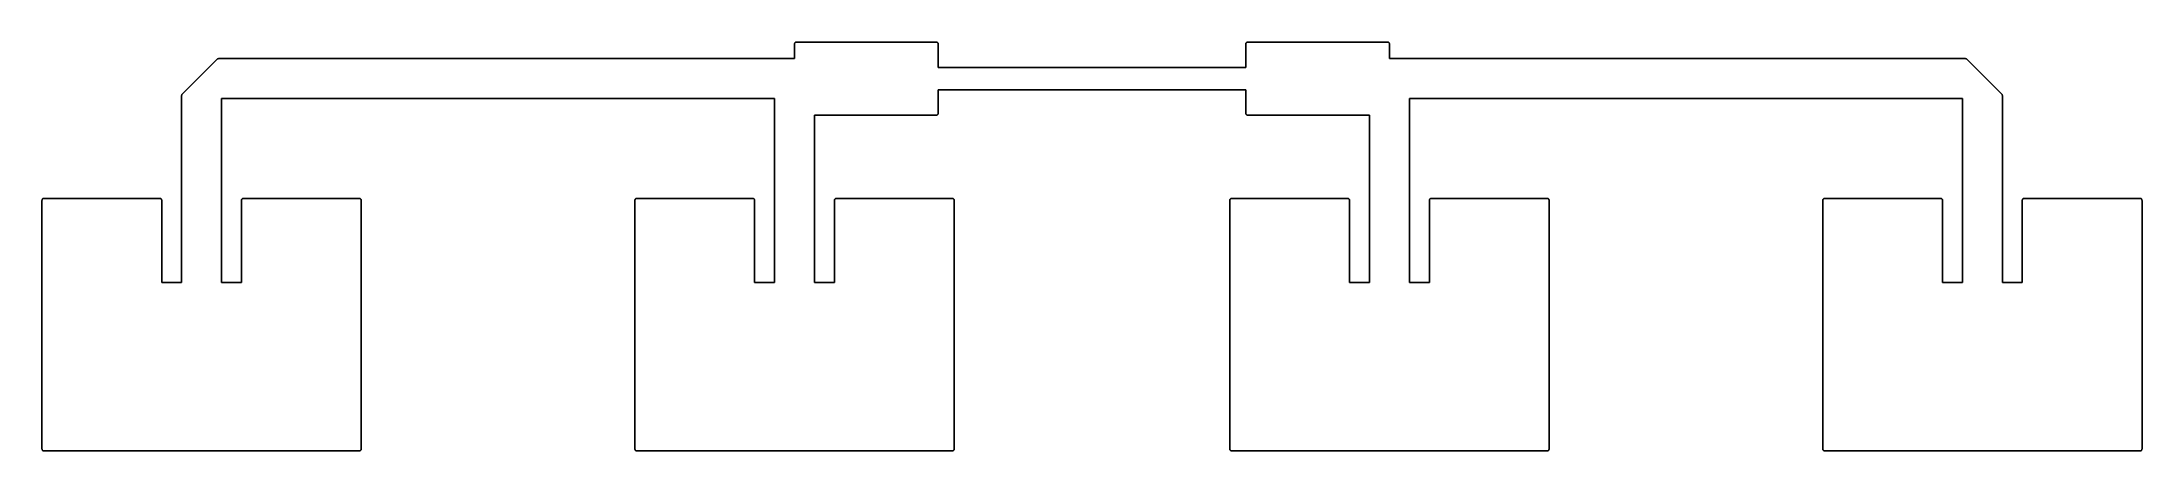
# Model space of a CAD drawing. Extents: x -13.2 to 13.2, y -4.7 to 0.5.
import ezdxf

# ---------------------------------------------------------------- set-up
doc = ezdxf.new("R2010")
doc.units = 0
doc.header["$MEASUREMENT"] = 0
doc.layers.add('BLACK', color=7, linetype='CONTINUOUS')

msp = doc.modelspace()

# ---------------------------------------------------------------- linework, layer by layer
at = {"layer": 'BLACK'}
for p, q in [((-3.7273, 0.4335), (-3.72692, 0.435655)), ((-3.7273, 0.25123), (-3.7273, 0.4335)), ((-3.72692, 0.437841), (-3.72617, 0.439897)), ((-3.72692, 0.435655), (-3.72692, 0.437841)), ((-3.72617, 0.439897), (-3.72579, 0.442051)), ((-3.72579, 0.442051), (-3.7247, 0.443944)), ((-3.7247, 0.443944), (-3.72395, 0.446)), ((-3.72395, 0.446), (-3.72254, 0.447677)), ((-3.72254, 0.447677), (-3.72145, 0.44957)), ((-3.72145, 0.44957), (-3.71978, 0.450976)), ((-3.71978, 0.450976), (-3.71837, 0.452651)), ((-3.71837, 0.452651), (-3.71648, 0.453744)), ((-3.71648, 0.453744), (-3.7148, 0.455151)), ((-3.7148, 0.455151), (-3.71274, 0.455899)), ((-3.71274, 0.455899), (-3.71085, 0.456992)), ((-3.71085, 0.456992), (-3.7087, 0.457372)), ((-3.7087, 0.457372), (-3.70664, 0.45812)), ((-3.70664, 0.45812), (-3.70445, 0.45812)), ((-3.70445, 0.45812), (-3.7023, 0.4585)), ((-3.7023, 0.4585), (-1.9528, 0.4585)), ((-1.9528, 0.4585), (-1.95064, 0.45812)), ((-1.95064, 0.45812), (-1.94846, 0.45812)), ((-1.94846, 0.45812), (-1.9464, 0.457372)), ((-1.9464, 0.457372), (-1.94425, 0.456992)), ((-1.94425, 0.456992), (-1.94236, 0.455899)), ((-1.94236, 0.455899), (-1.9403, 0.455151)), ((-1.9403, 0.455151), (-1.93862, 0.453744)), ((-1.93862, 0.453744), (-1.93673, 0.452651)), ((-1.93673, 0.452651), (-1.93532, 0.450976)), ((-1.93532, 0.450976), (-1.93365, 0.44957)), ((-1.93365, 0.44957), (-1.93256, 0.447677)), ((-1.93256, 0.447677), (-1.93115, 0.446)), ((-1.93115, 0.446), (-1.9304, 0.443944)), ((-1.9304, 0.443944), (-1.92931, 0.442051)), ((-1.92931, 0.442051), (-1.92893, 0.439897)), ((-1.92893, 0.439897), (-1.92818, 0.437841)), ((-1.92818, 0.437841), (-1.92818, 0.435655)), ((-1.92818, 0.435655), (-1.9278, 0.4335)), ((-1.9278, 0.4335), (-1.9278, 0.14023)), ((1.9278, 0.4335), (1.92818, 0.435655)), ((1.9278, 0.14023), (1.9278, 0.4335)), ((1.92818, 0.437841), (1.92893, 0.439897)), ((1.92818, 0.435655), (1.92818, 0.437841)), ((1.92893, 0.439897), (1.92931, 0.442051)), ((1.92931, 0.442051), (1.9304, 0.443944)), ((1.9304, 0.443944), (1.93115, 0.446)), ((1.93115, 0.446), (1.93256, 0.447677)), ((1.93256, 0.447677), (1.93365, 0.44957)), ((1.93365, 0.44957), (1.93532, 0.450976)), ((1.93532, 0.450976), (1.93673, 0.452651)), ((1.93673, 0.452651), (1.93862, 0.453744)), ((1.93862, 0.453744), (1.9403, 0.455151)), ((1.9403, 0.455151), (1.94236, 0.455899)), ((1.94236, 0.455899), (1.94425, 0.456992)), ((1.94425, 0.456992), (1.9464, 0.457372)), ((1.9464, 0.457372), (1.94846, 0.45812)), ((1.94846, 0.45812), (1.95064, 0.45812)), ((1.95064, 0.45812), (1.9528, 0.4585)), ((1.9528, 0.4585), (3.7023, 0.4585)), ((3.7023, 0.4585), (3.70445, 0.45812)), ((3.70445, 0.45812), (3.70664, 0.45812)), ((3.70664, 0.45812), (3.7087, 0.457372)), ((3.7087, 0.457372), (3.71085, 0.456992)), ((3.71085, 0.456992), (3.71274, 0.455899)), ((3.71274, 0.455899), (3.7148, 0.455151)), ((3.7148, 0.455151), (3.71648, 0.453744)), ((3.71648, 0.453744), (3.71837, 0.452651)), ((3.71837, 0.452651), (3.71978, 0.450976)), ((3.71978, 0.450976), (3.72145, 0.44957)), ((3.72145, 0.44957), (3.72254, 0.447677)), ((3.72254, 0.447677), (3.72395, 0.446)), ((3.72395, 0.446), (3.7247, 0.443944)), ((3.7247, 0.443944), (3.72579, 0.442051)), ((3.72579, 0.442051), (3.72617, 0.439897)), ((3.72617, 0.439897), (3.72692, 0.437841)), ((3.72692, 0.437841), (3.72692, 0.435655)), ((3.72692, 0.435655), (3.7273, 0.4335)), ((3.7273, 0.4335), (3.7273, 0.25123)), ((-11.4, -0.195178), (-10.9621, 0.242678)), ((-10.9621, 0.242678), (-10.9612, 0.243309)), ((-10.9612, 0.243309), (-10.9605, 0.244151)), ((-10.9605, 0.244151), (-10.9577, 0.245783)), ((-10.9577, 0.245783), (-10.955, 0.247658)), ((-10.955, 0.247658), (-10.9539, 0.247943)), ((-10.9539, 0.247943), (-10.953, 0.248492)), ((-10.953, 0.248492), (-10.9498, 0.249059)), ((-10.9498, 0.249059), (-10.9466, 0.249905)), ((-10.9466, 0.249905), (-10.9455, 0.249809)), ((-10.9455, 0.249809), (-10.9444, 0.25)), ((-10.9444, 0.25), (-3.72853, 0.25)), ((-3.72853, 0.25), (-3.72741, 0.25011)), ((-3.72741, 0.25011), (-3.7273, 0.25123)), ((-1.9278, 0.14023), (-1.92769, 0.13911)), ((-1.92769, 0.13911), (-1.92657, 0.139)), ((-1.92657, 0.139), (1.92657, 0.139)), ((1.92657, 0.139), (1.92769, 0.13911)), ((1.92769, 0.13911), (1.9278, 0.14023)), ((3.7273, 0.25123), (3.72741, 0.25011)), ((3.72741, 0.25011), (3.72853, 0.25)), ((3.72853, 0.25), (10.9444, 0.25)), ((10.9444, 0.25), (10.9455, 0.249809)), ((10.9455, 0.249809), (10.9466, 0.249905)), ((10.9466, 0.249905), (10.9498, 0.249059)), ((10.9498, 0.249059), (10.953, 0.248492)), ((10.953, 0.248492), (10.9539, 0.247943)), ((10.9539, 0.247943), (10.955, 0.247658)), ((10.955, 0.247658), (10.9577, 0.245783)), ((10.9577, 0.245783), (10.9605, 0.244151)), ((10.9605, 0.244151), (10.9612, 0.243309)), ((10.9612, 0.243309), (10.9621, 0.242678)), ((10.9621, 0.242678), (11.4, -0.195178)), ((-11.4073, -0.212856), (-11.4071, -0.211773)), ((-11.4073, -2.55377), (-11.4073, -0.212856)), ((-11.4072, -0.210677), (-11.4064, -0.207519)), ((-11.4071, -0.211773), (-11.4072, -0.210677)), ((-11.4064, -0.207519), (-11.4058, -0.204305)), ((-11.4058, -0.204305), (-11.4052, -0.203354)), ((-11.4052, -0.203354), (-11.405, -0.202291)), ((-11.405, -0.202291), (-11.4031, -0.199614)), ((-11.4031, -0.199614), (-11.4015, -0.196786)), ((-11.4015, -0.196786), (-11.4006, -0.19608)), ((-11.4006, -0.19608), (-11.4, -0.195178)), ((-10.9071, -0.25011), (-10.9072, -0.25123)), ((-10.9072, -0.25123), (-10.9072, -2.55377)), ((-10.906, -0.25), (-10.9071, -0.25011)), ((-3.97843, -0.25), (-10.906, -0.25)), ((-3.97731, -0.25011), (-3.97843, -0.25)), ((-3.9772, -0.25123), (-3.97731, -0.25011)), ((-3.9772, -2.55377), (-3.9772, -0.25123)), ((-1.92769, -0.13911), (-1.9278, -0.14023)), ((-1.9278, -0.14023), (-1.9278, -0.4335)), ((-1.92657, -0.139), (-1.92769, -0.13911)), ((1.92657, -0.139), (-1.92657, -0.139)), ((1.92769, -0.13911), (1.92657, -0.139)), ((1.9278, -0.14023), (1.92769, -0.13911)), ((1.9278, -0.4335), (1.9278, -0.14023)), ((3.97731, -0.25011), (3.9772, -0.25123)), ((3.9772, -0.25123), (3.9772, -2.55377)), ((3.97843, -0.25), (3.97731, -0.25011)), ((10.906, -0.25), (3.97843, -0.25)), ((10.9071, -0.25011), (10.906, -0.25)), ((10.9072, -0.25123), (10.9071, -0.25011)), ((10.9072, -2.55377), (10.9072, -0.25123)), ((11.4, -0.195178), (11.4006, -0.19608)), ((11.4006, -0.19608), (11.4015, -0.196786)), ((11.4015, -0.196786), (11.4031, -0.199614)), ((11.4031, -0.199614), (11.405, -0.202291)), ((11.405, -0.202291), (11.4052, -0.203354)), ((11.4052, -0.203354), (11.4058, -0.204305)), ((11.4058, -0.204305), (11.4064, -0.207519)), ((11.4064, -0.207519), (11.4072, -0.210677)), ((11.4072, -0.210677), (11.4071, -0.211773)), ((11.4071, -0.211773), (11.4073, -0.212856)), ((11.4073, -0.212856), (11.4073, -2.55377)), ((-3.47719, -0.45861), (-3.4773, -0.45973)), ((-3.4773, -0.45973), (-3.4773, -2.55377)), ((-3.47607, -0.4585), (-3.47719, -0.45861)), ((-1.9528, -0.4585), (-3.47607, -0.4585)), ((-1.95064, -0.45812), (-1.9528, -0.4585)), ((-1.94846, -0.45812), (-1.95064, -0.45812)), ((-1.9464, -0.457372), (-1.94846, -0.45812)), ((-1.94425, -0.456992), (-1.9464, -0.457372)), ((-1.94236, -0.455899), (-1.94425, -0.456992)), ((-1.9403, -0.455151), (-1.94236, -0.455899)), ((-1.93862, -0.453744), (-1.9403, -0.455151)), ((-1.93673, -0.452651), (-1.93862, -0.453744)), ((-1.93532, -0.450976), (-1.93673, -0.452651)), ((-1.93365, -0.44957), (-1.93532, -0.450976)), ((-1.93256, -0.447677), (-1.93365, -0.44957)), ((-1.93115, -0.446), (-1.93256, -0.447677)), ((-1.9304, -0.443944), (-1.93115, -0.446)), ((-1.92931, -0.442051), (-1.9304, -0.443944)), ((-1.92893, -0.439897), (-1.92931, -0.442051)), ((-1.92818, -0.437841), (-1.92893, -0.439897)), ((-1.9278, -0.4335), (-1.92818, -0.435655)), ((-1.92818, -0.435655), (-1.92818, -0.437841)), ((1.92818, -0.435655), (1.9278, -0.4335)), ((1.92818, -0.437841), (1.92818, -0.435655)), ((1.92893, -0.439897), (1.92818, -0.437841)), ((1.92931, -0.442051), (1.92893, -0.439897)), ((1.9304, -0.443944), (1.92931, -0.442051)), ((1.93115, -0.446), (1.9304, -0.443944)), ((1.93256, -0.447677), (1.93115, -0.446)), ((1.93365, -0.44957), (1.93256, -0.447677)), ((1.93532, -0.450976), (1.93365, -0.44957)), ((1.93673, -0.452651), (1.93532, -0.450976)), ((1.93862, -0.453744), (1.93673, -0.452651)), ((1.9403, -0.455151), (1.93862, -0.453744)), ((1.94236, -0.455899), (1.9403, -0.455151)), ((1.94425, -0.456992), (1.94236, -0.455899)), ((1.9464, -0.457372), (1.94425, -0.456992)), ((1.94846, -0.45812), (1.9464, -0.457372)), ((1.95064, -0.45812), (1.94846, -0.45812)), ((1.9528, -0.4585), (1.95064, -0.45812)), ((3.47607, -0.4585), (1.9528, -0.4585)), ((3.47719, -0.45861), (3.47607, -0.4585)), ((3.4773, -0.45973), (3.47719, -0.45861)), ((3.4773, -2.55377), (3.4773, -0.45973)), ((-13.1573, -1.525), (-13.1569, -1.52285)), ((-13.1573, -4.64), (-13.1573, -1.525)), ((-13.1569, -1.52066), (-13.1562, -1.5186)), ((-13.1569, -1.52285), (-13.1569, -1.52066)), ((-13.1562, -1.5186), (-13.1558, -1.51645)), ((-13.1558, -1.51645), (-13.1547, -1.51456)), ((-13.1547, -1.51456), (-13.154, -1.5125)), ((-13.154, -1.5125), (-13.1525, -1.51082)), ((-13.1525, -1.51082), (-13.1515, -1.50893)), ((-13.1515, -1.50893), (-13.1498, -1.50752)), ((-13.1498, -1.50752), (-13.1484, -1.50585)), ((-13.1484, -1.50585), (-13.1465, -1.50476)), ((-13.1465, -1.50476), (-13.1448, -1.50335)), ((-13.1448, -1.50335), (-13.1427, -1.5026)), ((-13.1427, -1.5026), (-13.1409, -1.50151)), ((-13.1409, -1.50151), (-13.1387, -1.50113)), ((-13.1387, -1.50113), (-13.1366, -1.50038)), ((-13.1366, -1.50038), (-13.1345, -1.50038)), ((-13.1345, -1.50038), (-13.1323, -1.5)), ((-13.1323, -1.5), (-11.6823, -1.5)), ((-11.6823, -1.5), (-11.6801, -1.50038)), ((-11.6801, -1.50038), (-11.678, -1.50038)), ((-11.678, -1.50038), (-11.6759, -1.50113)), ((-11.6759, -1.50113), (-11.6737, -1.50151)), ((-11.6737, -1.50151), (-11.6719, -1.5026)), ((-11.6719, -1.5026), (-11.6698, -1.50335)), ((-11.6698, -1.50335), (-11.6681, -1.50476)), ((-11.6681, -1.50476), (-11.6662, -1.50585)), ((-11.6662, -1.50585), (-11.6648, -1.50752)), ((-11.6648, -1.50752), (-11.6631, -1.50893)), ((-11.6631, -1.50893), (-11.6621, -1.51082)), ((-11.6621, -1.51082), (-11.6606, -1.5125)), ((-11.6606, -1.5125), (-11.6599, -1.51456)), ((-11.6599, -1.51456), (-11.6588, -1.51645)), ((-11.6588, -1.51645), (-11.6584, -1.5186)), ((-11.6584, -1.5186), (-11.6577, -1.52066)), ((-11.6577, -1.52066), (-11.6577, -1.52285)), ((-11.6577, -1.52285), (-11.6573, -1.525)), ((-11.6573, -1.525), (-11.6573, -2.55377)), ((-10.6572, -1.525), (-10.6568, -1.52285)), ((-10.6572, -2.55377), (-10.6572, -1.525)), ((-10.6568, -1.52066), (-10.6561, -1.5186)), ((-10.6568, -1.52285), (-10.6568, -1.52066)), ((-10.6561, -1.5186), (-10.6557, -1.51645)), ((-10.6557, -1.51645), (-10.6546, -1.51456)), ((-10.6546, -1.51456), (-10.6539, -1.5125)), ((-10.6539, -1.5125), (-10.6524, -1.51082)), ((-10.6524, -1.51082), (-10.6514, -1.50893)), ((-10.6514, -1.50893), (-10.6497, -1.50752)), ((-10.6497, -1.50752), (-10.6483, -1.50585)), ((-10.6483, -1.50585), (-10.6464, -1.50476)), ((-10.6464, -1.50476), (-10.6447, -1.50335)), ((-10.6447, -1.50335), (-10.6426, -1.5026)), ((-10.6426, -1.5026), (-10.6408, -1.50151)), ((-10.6408, -1.50151), (-10.6386, -1.50113)), ((-10.6386, -1.50113), (-10.6365, -1.50038)), ((-10.6365, -1.50038), (-10.6344, -1.50038)), ((-10.6344, -1.50038), (-10.6322, -1.5)), ((-10.6322, -1.5), (-9.1823, -1.5)), ((-9.1823, -1.5), (-9.18014, -1.50038)), ((-9.18014, -1.50038), (-9.17796, -1.50038)), ((-9.17796, -1.50038), (-9.1759, -1.50113)), ((-9.1759, -1.50113), (-9.17375, -1.50151)), ((-9.17375, -1.50151), (-9.17186, -1.5026)), ((-9.17186, -1.5026), (-9.1698, -1.50335)), ((-9.1698, -1.50335), (-9.16812, -1.50476)), ((-9.16812, -1.50476), (-9.16623, -1.50585)), ((-9.16623, -1.50585), (-9.16482, -1.50752)), ((-9.16482, -1.50752), (-9.16315, -1.50893)), ((-9.16315, -1.50893), (-9.16206, -1.51082)), ((-9.16206, -1.51082), (-9.16065, -1.5125)), ((-9.16065, -1.5125), (-9.1599, -1.51456)), ((-9.1599, -1.51456), (-9.15881, -1.51645)), ((-9.15881, -1.51645), (-9.15843, -1.5186)), ((-9.15843, -1.5186), (-9.15768, -1.52066)), ((-9.15768, -1.52066), (-9.15768, -1.52285)), ((-9.15768, -1.52285), (-9.1573, -1.525)), ((-9.1573, -1.525), (-9.1573, -4.64)), ((-5.7272, -1.525), (-5.72682, -1.52285)), ((-5.7272, -4.64), (-5.7272, -1.525)), ((-5.72682, -1.52066), (-5.72607, -1.5186)), ((-5.72682, -1.52285), (-5.72682, -1.52066)), ((-5.72607, -1.5186), (-5.72569, -1.51645)), ((-5.72569, -1.51645), (-5.7246, -1.51456)), ((-5.7246, -1.51456), (-5.72385, -1.5125)), ((-5.72385, -1.5125), (-5.72244, -1.51082)), ((-5.72244, -1.51082), (-5.72135, -1.50893)), ((-5.72135, -1.50893), (-5.71968, -1.50752)), ((-5.71968, -1.50752), (-5.71827, -1.50585)), ((-5.71827, -1.50585), (-5.71638, -1.50476)), ((-5.71638, -1.50476), (-5.7147, -1.50335)), ((-5.7147, -1.50335), (-5.71264, -1.5026)), ((-5.71264, -1.5026), (-5.71075, -1.50151)), ((-5.71075, -1.50151), (-5.7086, -1.50113)), ((-5.7086, -1.50113), (-5.70654, -1.50038)), ((-5.70654, -1.50038), (-5.70435, -1.50038)), ((-5.70435, -1.50038), (-5.7022, -1.5)), ((-5.7022, -1.5), (-4.2522, -1.5)), ((-4.2522, -1.5), (-4.25005, -1.50038)), ((-4.25005, -1.50038), (-4.24786, -1.50038)), ((-4.24786, -1.50038), (-4.2458, -1.50113)), ((-4.2458, -1.50113), (-4.24365, -1.50151)), ((-4.24365, -1.50151), (-4.24176, -1.5026)), ((-4.24176, -1.5026), (-4.2397, -1.50335)), ((-4.2397, -1.50335), (-4.23802, -1.50476)), ((-4.23802, -1.50476), (-4.23613, -1.50585)), ((-4.23613, -1.50585), (-4.23472, -1.50752)), ((-4.23472, -1.50752), (-4.23305, -1.50893)), ((-4.23305, -1.50893), (-4.23196, -1.51082)), ((-4.23196, -1.51082), (-4.23055, -1.5125)), ((-4.23055, -1.5125), (-4.2298, -1.51456)), ((-4.2298, -1.51456), (-4.22871, -1.51645)), ((-4.22871, -1.51645), (-4.22833, -1.5186)), ((-4.22833, -1.5186), (-4.22758, -1.52066)), ((-4.22758, -1.52066), (-4.22758, -1.52285)), ((-4.22758, -1.52285), (-4.2272, -1.525)), ((-4.2272, -1.525), (-4.2272, -2.55377)), ((-3.2273, -1.525), (-3.22692, -1.52285)), ((-3.2273, -2.55377), (-3.2273, -1.525)), ((-3.22692, -1.52066), (-3.22617, -1.5186)), ((-3.22692, -1.52285), (-3.22692, -1.52066)), ((-3.22617, -1.5186), (-3.22579, -1.51645)), ((-3.22579, -1.51645), (-3.2247, -1.51456)), ((-3.2247, -1.51456), (-3.22395, -1.5125)), ((-3.22395, -1.5125), (-3.22254, -1.51082)), ((-3.22254, -1.51082), (-3.22145, -1.50893)), ((-3.22145, -1.50893), (-3.21978, -1.50752)), ((-3.21978, -1.50752), (-3.21837, -1.50585)), ((-3.21837, -1.50585), (-3.21648, -1.50476)), ((-3.21648, -1.50476), (-3.2148, -1.50335)), ((-3.2148, -1.50335), (-3.21274, -1.5026)), ((-3.21274, -1.5026), (-3.21085, -1.50151)), ((-3.21085, -1.50151), (-3.2087, -1.50113)), ((-3.2087, -1.50113), (-3.20664, -1.50038)), ((-3.20664, -1.50038), (-3.20445, -1.50038)), ((-3.20445, -1.50038), (-3.2023, -1.5)), ((-3.2023, -1.5), (-1.7522, -1.5)), ((-1.7522, -1.5), (-1.75004, -1.50038)), ((-1.75004, -1.50038), (-1.74786, -1.50038)), ((-1.74786, -1.50038), (-1.7458, -1.50113)), ((-1.7458, -1.50113), (-1.74365, -1.50151)), ((-1.74365, -1.50151), (-1.74176, -1.5026)), ((-1.74176, -1.5026), (-1.7397, -1.50335)), ((-1.7397, -1.50335), (-1.73802, -1.50476)), ((-1.73802, -1.50476), (-1.73613, -1.50585)), ((-1.73613, -1.50585), (-1.73472, -1.50752)), ((-1.73472, -1.50752), (-1.73305, -1.50893)), ((-1.73305, -1.50893), (-1.73196, -1.51082)), ((-1.73196, -1.51082), (-1.73055, -1.5125)), ((-1.73055, -1.5125), (-1.7298, -1.51456)), ((-1.7298, -1.51456), (-1.72871, -1.51645)), ((-1.72871, -1.51645), (-1.72833, -1.5186)), ((-1.72833, -1.5186), (-1.72758, -1.52066)), ((-1.72758, -1.52066), (-1.72758, -1.52285)), ((-1.72758, -1.52285), (-1.7272, -1.525)), ((-1.7272, -1.525), (-1.7272, -4.64)), ((1.7272, -1.525), (1.72758, -1.52285)), ((1.7272, -4.64), (1.7272, -1.525)), ((1.72758, -1.52066), (1.72833, -1.5186)), ((1.72758, -1.52285), (1.72758, -1.52066)), ((1.72833, -1.5186), (1.72871, -1.51645)), ((1.72871, -1.51645), (1.7298, -1.51456)), ((1.7298, -1.51456), (1.73055, -1.5125)), ((1.73055, -1.5125), (1.73196, -1.51082)), ((1.73196, -1.51082), (1.73305, -1.50893)), ((1.73305, -1.50893), (1.73472, -1.50752)), ((1.73472, -1.50752), (1.73613, -1.50585)), ((1.73613, -1.50585), (1.73802, -1.50476)), ((1.73802, -1.50476), (1.7397, -1.50335)), ((1.7397, -1.50335), (1.74176, -1.5026)), ((1.74176, -1.5026), (1.74365, -1.50151)), ((1.74365, -1.50151), (1.7458, -1.50113)), ((1.7458, -1.50113), (1.74786, -1.50038)), ((1.74786, -1.50038), (1.75004, -1.50038)), ((1.75004, -1.50038), (1.7522, -1.5)), ((1.7522, -1.5), (3.2023, -1.5)), ((3.2023, -1.5), (3.20445, -1.50038)), ((3.20445, -1.50038), (3.20664, -1.50038)), ((3.20664, -1.50038), (3.2087, -1.50113)), ((3.2087, -1.50113), (3.21085, -1.50151)), ((3.21085, -1.50151), (3.21274, -1.5026)), ((3.21274, -1.5026), (3.2148, -1.50335)), ((3.2148, -1.50335), (3.21648, -1.50476)), ((3.21648, -1.50476), (3.21837, -1.50585)), ((3.21837, -1.50585), (3.21978, -1.50752)), ((3.21978, -1.50752), (3.22145, -1.50893)), ((3.22145, -1.50893), (3.22254, -1.51082)), ((3.22254, -1.51082), (3.22395, -1.5125)), ((3.22395, -1.5125), (3.2247, -1.51456)), ((3.2247, -1.51456), (3.22579, -1.51645)), ((3.22579, -1.51645), (3.22617, -1.5186)), ((3.22617, -1.5186), (3.22692, -1.52066)), ((3.22692, -1.52066), (3.22692, -1.52285)), ((3.22692, -1.52285), (3.2273, -1.525)), ((3.2273, -1.525), (3.2273, -2.55377)), ((4.2272, -1.525), (4.22758, -1.52285)), ((4.2272, -2.55377), (4.2272, -1.525)), ((4.22758, -1.52066), (4.22833, -1.5186)), ((4.22758, -1.52285), (4.22758, -1.52066)), ((4.22833, -1.5186), (4.22871, -1.51645)), ((4.22871, -1.51645), (4.2298, -1.51456)), ((4.2298, -1.51456), (4.23055, -1.5125)), ((4.23055, -1.5125), (4.23196, -1.51082)), ((4.23196, -1.51082), (4.23305, -1.50893)), ((4.23305, -1.50893), (4.23472, -1.50752)), ((4.23472, -1.50752), (4.23613, -1.50585)), ((4.23613, -1.50585), (4.23802, -1.50476)), ((4.23802, -1.50476), (4.2397, -1.50335)), ((4.2397, -1.50335), (4.24176, -1.5026)), ((4.24176, -1.5026), (4.24365, -1.50151)), ((4.24365, -1.50151), (4.2458, -1.50113)), ((4.2458, -1.50113), (4.24786, -1.50038)), ((4.24786, -1.50038), (4.25005, -1.50038)), ((4.25005, -1.50038), (4.2522, -1.5)), ((4.2522, -1.5), (5.7022, -1.5)), ((5.7022, -1.5), (5.70435, -1.50038)), ((5.70435, -1.50038), (5.70654, -1.50038)), ((5.70654, -1.50038), (5.7086, -1.50113)), ((5.7086, -1.50113), (5.71075, -1.50151)), ((5.71075, -1.50151), (5.71264, -1.5026)), ((5.71264, -1.5026), (5.7147, -1.50335)), ((5.7147, -1.50335), (5.71638, -1.50476)), ((5.71638, -1.50476), (5.71827, -1.50585)), ((5.71827, -1.50585), (5.71968, -1.50752)), ((5.71968, -1.50752), (5.72135, -1.50893)), ((5.72135, -1.50893), (5.72244, -1.51082)), ((5.72244, -1.51082), (5.72385, -1.5125)), ((5.72385, -1.5125), (5.7246, -1.51456)), ((5.7246, -1.51456), (5.72569, -1.51645)), ((5.72569, -1.51645), (5.72607, -1.5186)), ((5.72607, -1.5186), (5.72682, -1.52066)), ((5.72682, -1.52066), (5.72682, -1.52285)), ((5.72682, -1.52285), (5.7272, -1.525)), ((5.7272, -1.525), (5.7272, -4.64)), ((9.1573, -1.525), (9.15768, -1.52285)), ((9.1573, -4.64), (9.1573, -1.525)), ((9.15768, -1.52066), (9.15843, -1.5186)), ((9.15768, -1.52285), (9.15768, -1.52066)), ((9.15843, -1.5186), (9.15881, -1.51645)), ((9.15881, -1.51645), (9.1599, -1.51456)), ((9.1599, -1.51456), (9.16065, -1.5125)), ((9.16065, -1.5125), (9.16206, -1.51082)), ((9.16206, -1.51082), (9.16315, -1.50893)), ((9.16315, -1.50893), (9.16482, -1.50752)), ((9.16482, -1.50752), (9.16623, -1.50585)), ((9.16623, -1.50585), (9.16812, -1.50476)), ((9.16812, -1.50476), (9.1698, -1.50335)), ((9.1698, -1.50335), (9.17186, -1.5026)), ((9.17186, -1.5026), (9.17375, -1.50151)), ((9.17375, -1.50151), (9.1759, -1.50113)), ((9.1759, -1.50113), (9.17796, -1.50038)), ((9.17796, -1.50038), (9.18014, -1.50038)), ((9.18014, -1.50038), (9.1823, -1.5)), ((9.1823, -1.5), (10.6322, -1.5)), ((10.6322, -1.5), (10.6344, -1.50038)), ((10.6344, -1.50038), (10.6365, -1.50038)), ((10.6365, -1.50038), (10.6386, -1.50113)), ((10.6386, -1.50113), (10.6408, -1.50151)), ((10.6408, -1.50151), (10.6426, -1.5026)), ((10.6426, -1.5026), (10.6447, -1.50335)), ((10.6447, -1.50335), (10.6464, -1.50476)), ((10.6464, -1.50476), (10.6483, -1.50585)), ((10.6483, -1.50585), (10.6497, -1.50752)), ((10.6497, -1.50752), (10.6514, -1.50893)), ((10.6514, -1.50893), (10.6524, -1.51082)), ((10.6524, -1.51082), (10.6539, -1.5125)), ((10.6539, -1.5125), (10.6546, -1.51456)), ((10.6546, -1.51456), (10.6557, -1.51645)), ((10.6557, -1.51645), (10.6561, -1.5186)), ((10.6561, -1.5186), (10.6568, -1.52066)), ((10.6568, -1.52066), (10.6568, -1.52285)), ((10.6568, -1.52285), (10.6572, -1.525)), ((10.6572, -1.525), (10.6572, -2.55377)), ((11.6573, -1.525), (11.6577, -1.52285)), ((11.6573, -2.55377), (11.6573, -1.525)), ((11.6577, -1.52066), (11.6584, -1.5186)), ((11.6577, -1.52285), (11.6577, -1.52066)), ((11.6584, -1.5186), (11.6588, -1.51645)), ((11.6588, -1.51645), (11.6599, -1.51456)), ((11.6599, -1.51456), (11.6606, -1.5125)), ((11.6606, -1.5125), (11.6621, -1.51082)), ((11.6621, -1.51082), (11.6631, -1.50893)), ((11.6631, -1.50893), (11.6648, -1.50752)), ((11.6648, -1.50752), (11.6662, -1.50585)), ((11.6662, -1.50585), (11.6681, -1.50476)), ((11.6681, -1.50476), (11.6698, -1.50335)), ((11.6698, -1.50335), (11.6719, -1.5026)), ((11.6719, -1.5026), (11.6737, -1.50151)), ((11.6737, -1.50151), (11.6759, -1.50113)), ((11.6759, -1.50113), (11.678, -1.50038)), ((11.678, -1.50038), (11.6801, -1.50038)), ((11.6801, -1.50038), (11.6823, -1.5)), ((11.6823, -1.5), (13.1323, -1.5)), ((13.1323, -1.5), (13.1345, -1.50038)), ((13.1345, -1.50038), (13.1366, -1.50038)), ((13.1366, -1.50038), (13.1387, -1.50113)), ((13.1387, -1.50113), (13.1409, -1.50151)), ((13.1409, -1.50151), (13.1427, -1.5026)), ((13.1427, -1.5026), (13.1448, -1.50335)), ((13.1448, -1.50335), (13.1465, -1.50476)), ((13.1465, -1.50476), (13.1484, -1.50585)), ((13.1484, -1.50585), (13.1498, -1.50752)), ((13.1498, -1.50752), (13.1515, -1.50893)), ((13.1515, -1.50893), (13.1525, -1.51082)), ((13.1525, -1.51082), (13.154, -1.5125)), ((13.154, -1.5125), (13.1547, -1.51456)), ((13.1547, -1.51456), (13.1558, -1.51645)), ((13.1558, -1.51645), (13.1562, -1.5186)), ((13.1562, -1.5186), (13.1569, -1.52066)), ((13.1569, -1.52066), (13.1569, -1.52285)), ((13.1569, -1.52285), (13.1573, -1.525)), ((13.1573, -1.525), (13.1573, -4.64)), ((-11.6573, -2.55377), (-11.6572, -2.55489)), ((-11.6572, -2.55489), (-11.6561, -2.555)), ((-11.6561, -2.555), (-11.4085, -2.555)), ((-11.4085, -2.555), (-11.4074, -2.55489)), ((-11.4074, -2.55489), (-11.4073, -2.55377)), ((-10.9072, -2.55377), (-10.9071, -2.55489)), ((-10.9071, -2.55489), (-10.906, -2.555)), ((-10.906, -2.555), (-10.6584, -2.555)), ((-10.6584, -2.555), (-10.6573, -2.55489)), ((-10.6573, -2.55489), (-10.6572, -2.55377)), ((-4.2272, -2.55377), (-4.22709, -2.55489)), ((-4.22709, -2.55489), (-4.22597, -2.555)), ((-4.22597, -2.555), (-3.97843, -2.555)), ((-3.97843, -2.555), (-3.97731, -2.55489)), ((-3.97731, -2.55489), (-3.9772, -2.55377)), ((-3.4773, -2.55377), (-3.47719, -2.55489)), ((-3.47719, -2.55489), (-3.47607, -2.555)), ((-3.47607, -2.555), (-3.22853, -2.555)), ((-3.22853, -2.555), (-3.22741, -2.55489)), ((-3.22741, -2.55489), (-3.2273, -2.55377)), ((3.2273, -2.55377), (3.22741, -2.55489)), ((3.22741, -2.55489), (3.22853, -2.555)), ((3.22853, -2.555), (3.47607, -2.555)), ((3.47607, -2.555), (3.47719, -2.55489)), ((3.47719, -2.55489), (3.4773, -2.55377)), ((3.9772, -2.55377), (3.97731, -2.55489)), ((3.97731, -2.55489), (3.97843, -2.555)), ((3.97843, -2.555), (4.22597, -2.555)), ((4.22597, -2.555), (4.22709, -2.55489)), ((4.22709, -2.55489), (4.2272, -2.55377)), ((10.6572, -2.55377), (10.6573, -2.55489)), ((10.6573, -2.55489), (10.6584, -2.555)), ((10.6584, -2.555), (10.906, -2.555)), ((10.906, -2.555), (10.9071, -2.55489)), ((10.9071, -2.55489), (10.9072, -2.55377)), ((11.4073, -2.55377), (11.4074, -2.55489)), ((11.4074, -2.55489), (11.4085, -2.555)), ((11.4085, -2.555), (11.6561, -2.555)), ((11.6561, -2.555), (11.6572, -2.55489)), ((11.6572, -2.55489), (11.6573, -2.55377)), ((-13.1569, -4.64215), (-13.1573, -4.64)), ((-13.1569, -4.64434), (-13.1569, -4.64215)), ((-13.1562, -4.6464), (-13.1569, -4.64434)), ((-13.1558, -4.64855), (-13.1562, -4.6464)), ((-13.1547, -4.65044), (-13.1558, -4.64855)), ((-13.154, -4.6525), (-13.1547, -4.65044)), ((-13.1525, -4.65418), (-13.154, -4.6525)), ((-13.1515, -4.65607), (-13.1525, -4.65418)), ((-13.1498, -4.65748), (-13.1515, -4.65607)), ((-13.1484, -4.65915), (-13.1498, -4.65748)), ((-13.1465, -4.66024), (-13.1484, -4.65915)), ((-13.1448, -4.66165), (-13.1465, -4.66024)), ((-13.1427, -4.6624), (-13.1448, -4.66165)), ((-13.1409, -4.66349), (-13.1427, -4.6624)), ((-13.1387, -4.66387), (-13.1409, -4.66349)), ((-13.1366, -4.66462), (-13.1387, -4.66387)), ((-13.1345, -4.66462), (-13.1366, -4.66462)), ((-13.1323, -4.665), (-13.1345, -4.66462)), ((-9.1823, -4.665), (-13.1323, -4.665)), ((-9.18014, -4.66462), (-9.1823, -4.665)), ((-9.17796, -4.66462), (-9.18014, -4.66462)), ((-9.1759, -4.66387), (-9.17796, -4.66462)), ((-9.17375, -4.66349), (-9.1759, -4.66387)), ((-9.17186, -4.6624), (-9.17375, -4.66349)), ((-9.1698, -4.66165), (-9.17186, -4.6624)), ((-9.16812, -4.66024), (-9.1698, -4.66165)), ((-9.16623, -4.65915), (-9.16812, -4.66024)), ((-9.16482, -4.65748), (-9.16623, -4.65915)), ((-9.16315, -4.65607), (-9.16482, -4.65748)), ((-9.16206, -4.65418), (-9.16315, -4.65607)), ((-9.16065, -4.6525), (-9.16206, -4.65418)), ((-9.1599, -4.65044), (-9.16065, -4.6525)), ((-9.15881, -4.64855), (-9.1599, -4.65044)), ((-9.15843, -4.6464), (-9.15881, -4.64855)), ((-9.15768, -4.64434), (-9.15843, -4.6464)), ((-9.1573, -4.64), (-9.15768, -4.64215)), ((-9.15768, -4.64215), (-9.15768, -4.64434)), ((-5.72682, -4.64215), (-5.7272, -4.64)), ((-5.72682, -4.64434), (-5.72682, -4.64215)), ((-5.72607, -4.6464), (-5.72682, -4.64434)), ((-5.72569, -4.64855), (-5.72607, -4.6464)), ((-5.7246, -4.65044), (-5.72569, -4.64855)), ((-5.72385, -4.6525), (-5.7246, -4.65044)), ((-5.72244, -4.65418), (-5.72385, -4.6525)), ((-5.72135, -4.65607), (-5.72244, -4.65418)), ((-5.71968, -4.65748), (-5.72135, -4.65607)), ((-5.71827, -4.65915), (-5.71968, -4.65748)), ((-5.71638, -4.66024), (-5.71827, -4.65915)), ((-5.7147, -4.66165), (-5.71638, -4.66024)), ((-5.71264, -4.6624), (-5.7147, -4.66165)), ((-5.71075, -4.66349), (-5.71264, -4.6624)), ((-5.7086, -4.66387), (-5.71075, -4.66349)), ((-5.70654, -4.66462), (-5.7086, -4.66387)), ((-5.70435, -4.66462), (-5.70654, -4.66462)), ((-5.7022, -4.665), (-5.70435, -4.66462)), ((-1.7522, -4.665), (-5.7022, -4.665)), ((-1.75004, -4.66462), (-1.7522, -4.665)), ((-1.74786, -4.66462), (-1.75004, -4.66462)), ((-1.7458, -4.66387), (-1.74786, -4.66462)), ((-1.74365, -4.66349), (-1.7458, -4.66387)), ((-1.74176, -4.6624), (-1.74365, -4.66349)), ((-1.7397, -4.66165), (-1.74176, -4.6624)), ((-1.73802, -4.66024), (-1.7397, -4.66165)), ((-1.73613, -4.65915), (-1.73802, -4.66024)), ((-1.73472, -4.65748), (-1.73613, -4.65915)), ((-1.73305, -4.65607), (-1.73472, -4.65748)), ((-1.73196, -4.65418), (-1.73305, -4.65607)), ((-1.73055, -4.6525), (-1.73196, -4.65418)), ((-1.7298, -4.65044), (-1.73055, -4.6525)), ((-1.72871, -4.64855), (-1.7298, -4.65044)), ((-1.72833, -4.6464), (-1.72871, -4.64855)), ((-1.72758, -4.64434), (-1.72833, -4.6464)), ((-1.7272, -4.64), (-1.72758, -4.64215)), ((-1.72758, -4.64215), (-1.72758, -4.64434)), ((1.72758, -4.64215), (1.7272, -4.64)), ((1.72758, -4.64434), (1.72758, -4.64215)), ((1.72833, -4.6464), (1.72758, -4.64434)), ((1.72871, -4.64855), (1.72833, -4.6464)), ((1.7298, -4.65044), (1.72871, -4.64855)), ((1.73055, -4.6525), (1.7298, -4.65044)), ((1.73196, -4.65418), (1.73055, -4.6525)), ((1.73305, -4.65607), (1.73196, -4.65418)), ((1.73472, -4.65748), (1.73305, -4.65607)), ((1.73613, -4.65915), (1.73472, -4.65748)), ((1.73802, -4.66024), (1.73613, -4.65915)), ((1.7397, -4.66165), (1.73802, -4.66024)), ((1.74176, -4.6624), (1.7397, -4.66165)), ((1.74365, -4.66349), (1.74176, -4.6624)), ((1.7458, -4.66387), (1.74365, -4.66349)), ((1.74786, -4.66462), (1.7458, -4.66387)), ((1.75004, -4.66462), (1.74786, -4.66462)), ((1.7522, -4.665), (1.75004, -4.66462)), ((5.7022, -4.665), (1.7522, -4.665)), ((5.70435, -4.66462), (5.7022, -4.665)), ((5.70654, -4.66462), (5.70435, -4.66462)), ((5.7086, -4.66387), (5.70654, -4.66462)), ((5.71075, -4.66349), (5.7086, -4.66387)), ((5.71264, -4.6624), (5.71075, -4.66349)), ((5.7147, -4.66165), (5.71264, -4.6624)), ((5.71638, -4.66024), (5.7147, -4.66165)), ((5.71827, -4.65915), (5.71638, -4.66024)), ((5.71968, -4.65748), (5.71827, -4.65915)), ((5.72135, -4.65607), (5.71968, -4.65748)), ((5.72244, -4.65418), (5.72135, -4.65607)), ((5.72385, -4.6525), (5.72244, -4.65418)), ((5.7246, -4.65044), (5.72385, -4.6525)), ((5.72569, -4.64855), (5.7246, -4.65044)), ((5.72607, -4.6464), (5.72569, -4.64855)), ((5.72682, -4.64434), (5.72607, -4.6464)), ((5.7272, -4.64), (5.72682, -4.64215)), ((5.72682, -4.64215), (5.72682, -4.64434)), ((9.15768, -4.64215), (9.1573, -4.64)), ((9.15768, -4.64434), (9.15768, -4.64215)), ((9.15843, -4.6464), (9.15768, -4.64434)), ((9.15881, -4.64855), (9.15843, -4.6464)), ((9.1599, -4.65044), (9.15881, -4.64855)), ((9.16065, -4.6525), (9.1599, -4.65044)), ((9.16206, -4.65418), (9.16065, -4.6525)), ((9.16315, -4.65607), (9.16206, -4.65418)), ((9.16482, -4.65748), (9.16315, -4.65607)), ((9.16623, -4.65915), (9.16482, -4.65748)), ((9.16812, -4.66024), (9.16623, -4.65915)), ((9.1698, -4.66165), (9.16812, -4.66024)), ((9.17186, -4.6624), (9.1698, -4.66165)), ((9.17375, -4.66349), (9.17186, -4.6624)), ((9.1759, -4.66387), (9.17375, -4.66349)), ((9.17796, -4.66462), (9.1759, -4.66387)), ((9.18014, -4.66462), (9.17796, -4.66462)), ((9.1823, -4.665), (9.18014, -4.66462)), ((13.1323, -4.665), (9.1823, -4.665)), ((13.1345, -4.66462), (13.1323, -4.665)), ((13.1366, -4.66462), (13.1345, -4.66462)), ((13.1387, -4.66387), (13.1366, -4.66462)), ((13.1409, -4.66349), (13.1387, -4.66387)), ((13.1427, -4.6624), (13.1409, -4.66349)), ((13.1448, -4.66165), (13.1427, -4.6624)), ((13.1465, -4.66024), (13.1448, -4.66165)), ((13.1484, -4.65915), (13.1465, -4.66024)), ((13.1498, -4.65748), (13.1484, -4.65915)), ((13.1515, -4.65607), (13.1498, -4.65748)), ((13.1525, -4.65418), (13.1515, -4.65607)), ((13.154, -4.6525), (13.1525, -4.65418)), ((13.1547, -4.65044), (13.154, -4.6525)), ((13.1558, -4.64855), (13.1547, -4.65044)), ((13.1562, -4.6464), (13.1558, -4.64855)), ((13.1569, -4.64434), (13.1562, -4.6464)), ((13.1573, -4.64), (13.1569, -4.64215)), ((13.1569, -4.64215), (13.1569, -4.64434))]:
    msp.add_line(p, q, dxfattribs=at)

doc.saveas('drawing.dxf')
